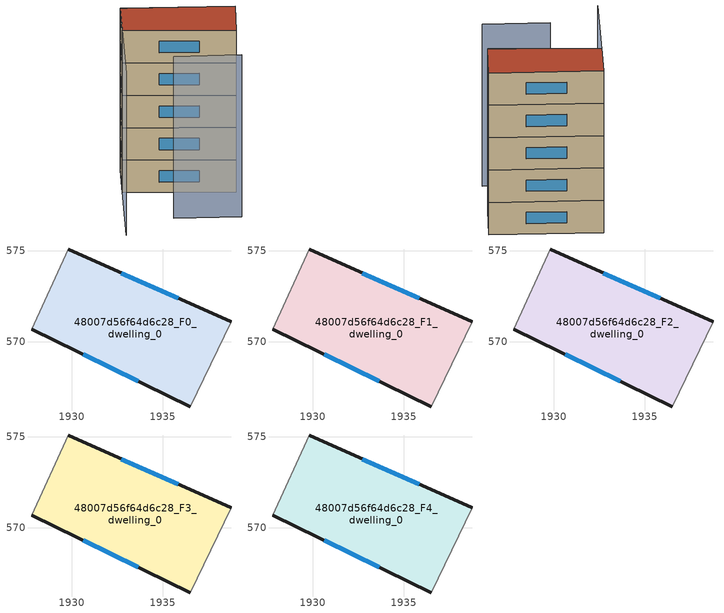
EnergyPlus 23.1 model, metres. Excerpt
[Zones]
48007d56f64d6c28_F0_dwelling_0
 floor ground (EU_floor_Construction): 1938.76,571.1 1936.51,566.45 1927.8,570.7 1929.81,575.08 z0
 wall outside (EU_wall_Construction): 1927.8,570.7 1936.51,566.45 / 1938.76,571.1 1929.81,575.08 z0:3
 wall adiabatic (EU_wall_Construction): 1936.51,566.45 1938.76,571.1 / 1929.81,575.08 1927.8,570.7 z0:3
 window (EU_Window_Construction): 1930.63,569.32 1933.67,567.83 / 1935.84,572.4 1932.72,573.79 z0.98:2.02
48007d56f64d6c28_F1_dwelling_0
 floor to 48007d56f64d6c28_F0_dwelling_0 (EU_floor_Construction): 1938.75,571.1 1936.5,566.45 1927.8,570.7 1929.81,575.08 z3
 wall outside (EU_wall_Construction): 1927.8,570.7 1936.51,566.45 / 1938.76,571.1 1929.81,575.08 z3:6
 wall adiabatic (EU_wall_Construction): 1936.51,566.45 1938.76,571.1 / 1929.81,575.08 1927.8,570.7 z3:6
 window (EU_Window_Construction): 1930.63,569.32 1933.67,567.83 / 1935.84,572.4 1932.72,573.79 z3.98:5.02
48007d56f64d6c28_F2_dwelling_0
 floor to 48007d56f64d6c28_F1_dwelling_0 (EU_floor_Construction): 1938.75,571.1 1936.5,566.45 1927.8,570.7 1929.81,575.08 z6
 wall outside (EU_wall_Construction): 1927.8,570.7 1936.51,566.45 / 1938.76,571.1 1929.81,575.08 z6:9
 wall adiabatic (EU_wall_Construction): 1936.51,566.45 1938.76,571.1 / 1929.81,575.08 1927.8,570.7 z6:9
 window (EU_Window_Construction): 1930.63,569.32 1933.67,567.83 / 1935.84,572.4 1932.72,573.79 z6.98:8.02
48007d56f64d6c28_F3_dwelling_0
 floor to 48007d56f64d6c28_F2_dwelling_0 (EU_floor_Construction): 1938.75,571.1 1936.5,566.45 1927.8,570.7 1929.81,575.08 z9
 wall outside (EU_wall_Construction): 1927.8,570.7 1936.51,566.45 / 1938.76,571.1 1929.81,575.08 z9:12
 wall adiabatic (EU_wall_Construction): 1936.51,566.45 1938.76,571.1 / 1929.81,575.08 1927.8,570.7 z9:12
 window (EU_Window_Construction): 1930.63,569.32 1933.67,567.83 / 1935.84,572.4 1932.72,573.79 z9.98:11.02
48007d56f64d6c28_F4_dwelling_0
 floor to 48007d56f64d6c28_F3_dwelling_0 (EU_floor_Construction): 1938.75,571.1 1936.5,566.45 1927.8,570.7 1929.81,575.08 z12
 wall outside (EU_wall_Construction): 1927.8,570.7 1936.51,566.45 / 1938.76,571.1 1929.81,575.08 z12:15
 wall adiabatic (EU_wall_Construction): 1936.51,566.45 1938.76,571.1 / 1929.81,575.08 1927.8,570.7 z12:15
 window (EU_Window_Construction): 1930.63,569.32 1933.67,567.83 / 1935.84,572.4 1932.72,573.79 z12.98:14.02
 roof outside (EU_roof_Construction): 1936.51,566.45 1938.76,571.1 1929.81,575.08 1927.8,570.7 z15
shading: 1929.26,563.86 1934.59,561.59 / 1929.81,575.08 1924.06,562.55 z0:15
[Building]
EU S2 Campaign: North Axis=0; Terrain=City; Solar Distribution=FullExterior
[Site:Location]
Bologna: Latitude=44.5; Longitude=11.25; Time Zone=1; Elevation=37
[SizingPeriod:WeatherFileDays]
AnnualSizingPeriod: Begin Month=1; Begin Day of Month=1; End Month=12; End Day of Month=31; Day of Week for Start Day=Monday; Use Weather File Daylight Saving Period=No; Use Weather File Rain and Snow Indicators=No
[MATERIAL]
EU_InternalMass_Material: Roughness=MediumRough; Thickness=0.1; Conductivity=1; Density=1800; Specific Heat=900; Thermal Absorptance=0.9; Solar Absorptance=0.7; Visible Absorptance=0.7
[MATERIAL:NOMASS] Roughness=MediumRough; Thermal Absorptance=0.9; Solar Absorptance=0.7; Visible Absorptance=0.7
Name | Thermal Resistance
EU_wall_NoMass | 0.905828
EU_roof_NoMass | 0.37593
EU_floor_NoMass | 0.67114
[WINDOWMATERIAL:SIMPLEGLAZINGSYSTEM]
EU_Window_SimpleGlazing: UFactor=4.52486; Solar Heat Gain Coefficient=0.85; Visible Transmittance=0.85
[CONSTRUCTION]
EU_wall_Construction: EU_wall_NoMass
EU_roof_Construction: EU_roof_NoMass
EU_floor_Construction: EU_floor_NoMass
EU_Window_Construction: EU_Window_SimpleGlazing
EU_InternalMass_Construction: EU_InternalMass_Material
[ZONE] Type=1; Multiplier=1; Ceiling Height=autocalculate; Floor Area=autocalculate; Part of Total Floor Area=Yes
Name | Volume
48007d56f64d6c28_F0_dwelling_0 | 145.884
48007d56f64d6c28_F1_dwelling_0; 48007d56f64d6c28_F2_dwelling_0; 48007d56f64d6c28_F3_dwelling_0; 48007d56f64d6c28_F4_dwelling_0 | 145.883
[INTERNALMASS] Construction=EU_InternalMass_Construction; Surface Area=48.6279
Name | Zone or ZoneList
48007d56f64d6c28_F0_dwelling_0_EU_InternalMass | 48007d56f64d6c28_F0_dwelling_0
48007d56f64d6c28_F1_dwelling_0_EU_InternalMass | 48007d56f64d6c28_F1_dwelling_0
48007d56f64d6c28_F2_dwelling_0_EU_InternalMass | 48007d56f64d6c28_F2_dwelling_0
48007d56f64d6c28_F3_dwelling_0_EU_InternalMass | 48007d56f64d6c28_F3_dwelling_0
48007d56f64d6c28_F4_dwelling_0_EU_InternalMass | 48007d56f64d6c28_F4_dwelling_0
[OTHEREQUIPMENT] Fuel Type=Electricity; Design Level Calculation Method=Watts/Area; Power per Zone Floor Area=1; Fraction Latent=0; Fraction Radiant=0; Fraction Lost=0; Carbon Dioxide Generation Rate=0; EndUse Subcategory=EU_Step8_InternalGains
Name | Zone or ZoneList or Space or SpaceList | Schedule
EU_Step8_InternalGain_48007d56f64d6c28_F0_dwelling_0_f000 | 48007d56f64d6c28_F0_dwelling_0 | EU_Step8_GainSchedule_48007d56f64d6c28_F0_dwelling_0_f000
EU_Step8_InternalGain_48007d56f64d6c28_F1_dwelling_0_f000 | 48007d56f64d6c28_F1_dwelling_0 | EU_Step8_GainSchedule_48007d56f64d6c28_F1_dwelling_0_f000
EU_Step8_InternalGain_48007d56f64d6c28_F2_dwelling_0_f000 | 48007d56f64d6c28_F2_dwelling_0 | EU_Step8_GainSchedule_48007d56f64d6c28_F2_dwelling_0_f000
EU_Step8_InternalGain_48007d56f64d6c28_F3_dwelling_0_f000 | 48007d56f64d6c28_F3_dwelling_0 | EU_Step8_GainSchedule_48007d56f64d6c28_F3_dwelling_0_f000
EU_Step8_InternalGain_48007d56f64d6c28_F4_dwelling_0_f000 | 48007d56f64d6c28_F4_dwelling_0 | EU_Step8_GainSchedule_48007d56f64d6c28_F4_dwelling_0_f000
[ZONEVENTILATION:DESIGNFLOWRATE] Schedule=EU_AlwaysOn; Design Flow Rate Calculation Method=AirChanges/Hour; Air Changes per Hour=0.73129; Ventilation Type=Natural; Fan Pressure Rise=0; Fan Total Efficiency=1; Constant Term Coefficient=1; Temperature Term Coefficient=0; Velocity Term Coefficient=0; Velocity Squared Term Coefficient=0; Minimum Indoor Temperature=-100; Maximum Indoor Temperature=100; Delta Temperature=-100; Minimum Outdoor Temperature=-100; Maximum Outdoor Temperature=100; Maximum Wind Speed=40
Name | Zone or ZoneList or Space or SpaceList
EU_ConstantAir_48007d56f64d6c28_F0_dwelling_0 | 48007d56f64d6c28_F0_dwelling_0
EU_ConstantAir_48007d56f64d6c28_F1_dwelling_0 | 48007d56f64d6c28_F1_dwelling_0
EU_ConstantAir_48007d56f64d6c28_F2_dwelling_0 | 48007d56f64d6c28_F2_dwelling_0
EU_ConstantAir_48007d56f64d6c28_F3_dwelling_0 | 48007d56f64d6c28_F3_dwelling_0
EU_ConstantAir_48007d56f64d6c28_F4_dwelling_0 | 48007d56f64d6c28_F4_dwelling_0
[HVACTEMPLATE:THERMOSTAT] Constant Heating Setpoint=20; Constant Cooling Setpoint=50
EU_HeatOnly_48007d56f64d6c28_F0_dwelling_0; EU_HeatOnly_48007d56f64d6c28_F1_dwelling_0; EU_HeatOnly_48007d56f64d6c28_F2_dwelling_0; EU_HeatOnly_48007d56f64d6c28_F3_dwelling_0; EU_HeatOnly_48007d56f64d6c28_F4_dwelling_0
[HVACTEMPLATE:ZONE:IDEALLOADSAIRSYSTEM] System Availability Schedule=EU_AlwaysOn; Maximum Heating Supply Air Temperature=50; Minimum Cooling Supply Air Temperature=13; Maximum Heating Supply Air Humidity Ratio=0.0156; Minimum Cooling Supply Air Humidity Ratio=0.0077; Heating Limit=NoLimit; Cooling Limit=NoLimit; Heating Availability Schedule=EU_AlwaysOn; Cooling Availability Schedule=EU_CoolingOff; Dehumidification Control Type=ConstantSensibleHeatRatio; Cooling Sensible Heat Ratio=0.7; Dehumidification Setpoint=60; Humidification Control Type=None; Humidification Setpoint=30; Outdoor Air Method=None; Outdoor Air Flow Rate per Person=0.00944; Outdoor Air Flow Rate per Zone Floor Area=0; Outdoor Air Flow Rate per Zone=0; Demand Controlled Ventilation Type=None; Outdoor Air Economizer Type=NoEconomizer; Heat Recovery Type=None; Sensible Heat Recovery Effectiveness=0.7; Latent Heat Recovery Effectiveness=0.65
Name | Template Thermostat
48007d56f64d6c28_F0_dwelling_0 | EU_HeatOnly_48007d56f64d6c28_F0_dwelling_0
48007d56f64d6c28_F1_dwelling_0 | EU_HeatOnly_48007d56f64d6c28_F1_dwelling_0
48007d56f64d6c28_F2_dwelling_0 | EU_HeatOnly_48007d56f64d6c28_F2_dwelling_0
48007d56f64d6c28_F3_dwelling_0 | EU_HeatOnly_48007d56f64d6c28_F3_dwelling_0
48007d56f64d6c28_F4_dwelling_0 | EU_HeatOnly_48007d56f64d6c28_F4_dwelling_0
[SIZING:ZONE] Zone Cooling Design Supply Air Temperature Input Method=SupplyAirTemperature; Zone Cooling Design Supply Air Temperature=13; Zone Heating Design Supply Air Temperature Input Method=SupplyAirTemperature; Zone Heating Design Supply Air Temperature=50; Zone Cooling Design Supply Air Humidity Ratio=0.008; Zone Heating Design Supply Air Humidity Ratio=0.008; Cooling Design Air Flow Method=DesignDay; Cooling Design Air Flow Rate=0; Cooling Minimum Air Flow per Zone Floor Area=0.000762; Cooling Minimum Air Flow=0; Cooling Minimum Air Flow Fraction=0.2; Heating Design Air Flow Method=DesignDay; Heating Design Air Flow Rate=0; Heating Maximum Air Flow per Zone Floor Area=0.002032; Heating Maximum Air Flow=0.141576; Heating Maximum Air Flow Fraction=0.3; Account for Dedicated Outdoor Air System=No; Dedicated Outdoor Air System Control Strategy=NeutralSupplyAir; Dedicated Outdoor Air Low Setpoint Temperature for Design=autosize; Dedicated Outdoor Air High Setpoint Temperature for Design=autosize; Zone Load Sizing Method=Sensible Load Only No Latent Load; Zone Latent Cooling Design Supply Air Humidity Ratio Input Method=HumidityRatioDifference; Zone Cooling Design Supply Air Humidity Ratio Difference=0.005; Zone Latent Heating Design Supply Air Humidity Ratio Input Method=HumidityRatioDifference; Zone Humidification Design Supply Air Humidity Ratio Difference=0.005
48007d56f64d6c28_F0_dwelling_0; 48007d56f64d6c28_F1_dwelling_0; 48007d56f64d6c28_F2_dwelling_0; 48007d56f64d6c28_F3_dwelling_0; 48007d56f64d6c28_F4_dwelling_0
[SCHEDULE:CONSTANT]
Name | Hourly Value
EU_AlwaysOn | 1
EU_CoolingOff | 0
[SCHEDULE:FILE] Column Number=1; Rows to Skip at Top=0; Number of Hours of Data=8760; Column Separator=Comma; Interpolate to Timestep=No; Minutes per Item=60; Adjust Schedule for Daylight Savings=Yes
Name | File
EU_Step8_GainSchedule_48007d56f64d6c28_F0_dwelling_0_f000 | ../../schedules/48007d56f64d6c28/48007d56f64d6c28_F0_dwelling_0_f000_gain.csv
EU_Step8_GainSchedule_48007d56f64d6c28_F1_dwelling_0_f000 | ../../schedules/48007d56f64d6c28/48007d56f64d6c28_F1_dwelling_0_f000_gain.csv
EU_Step8_GainSchedule_48007d56f64d6c28_F2_dwelling_0_f000 | ../../schedules/48007d56f64d6c28/48007d56f64d6c28_F2_dwelling_0_f000_gain.csv
EU_Step8_GainSchedule_48007d56f64d6c28_F3_dwelling_0_f000 | ../../schedules/48007d56f64d6c28/48007d56f64d6c28_F3_dwelling_0_f000_gain.csv
EU_Step8_GainSchedule_48007d56f64d6c28_F4_dwelling_0_f000 | ../../schedules/48007d56f64d6c28/48007d56f64d6c28_F4_dwelling_0_f000_gain.csv
